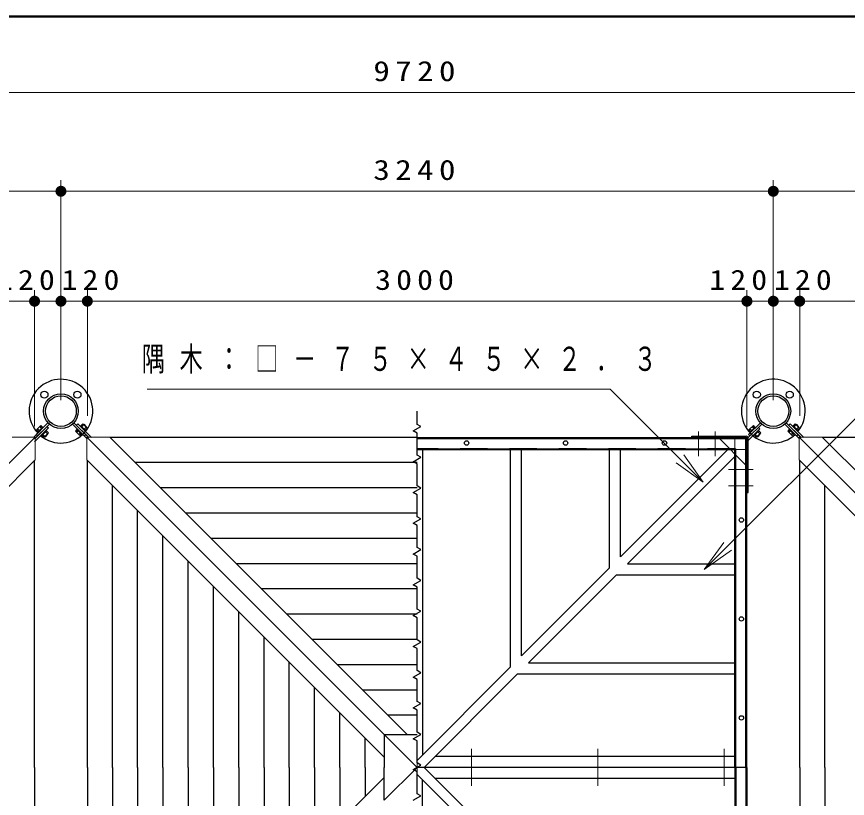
# Model space of a CAD drawing. Units: millimetres on the paper, scale 1:50. Extents: x -365 to 2, y 0 to 257.
# Drawn here: x -276.7 to -201.2, y 185.9 to 257 of the extents above; entities that cross this region are included whole.
import ezdxf

# ---------------------------------------------------------------- set-up
doc = ezdxf.new("R2010")
doc.units = ezdxf.units.MM
doc.linetypes.add('USER1', pattern=[4.5, 2.5, -2])
doc.linetypes.add('USER2', pattern=[6, 3, -1, 1, -1])
doc.layers.add('LY_1', color=7, linetype='Continuous', lineweight=25)
doc.layers.add('LY_2', color=7, linetype='Continuous', lineweight=13)
doc.styles.add('ＭＳ ゴシック', font='')
doc.styles.get('ＭＳ ゴシック').set_extended_font_data('MS Gothic')

# ---------------------------------------------------------------- blocks, each defined once
blk = doc.blocks.new('filled_dot')
at = {"color": 0, "linetype": 'Continuous', "lineweight": -2, "const_width": 1.25}
blk.add_lwpolyline([(-0.625, 0, 1), (0.625, 0, 1)], format="xyb", close=True, dxfattribs=at)

msp = doc.modelspace()

# ---------------------------------------------------------------- linework, layer by layer
at = {"layer": 'LY_1', "lineweight": 13}
for p, q in [((-337.491, 250.099), (-143.091, 250.099)), ((-272.691, 222.114), (-272.691, 242.114)), ((-272.691, 222.114), (-272.691, 242.114)), ((-207.891, 222.114), (-207.891, 242.114)), ((-207.891, 222.114), (-207.891, 242.114)), ((-337.491, 241.114), (-272.691, 241.114)), ((-272.691, 241.114), (-207.891, 241.114)), ((-207.891, 241.114), (-143.091, 241.114)), ((-275.091, 219.714), (-275.091, 232.114)), ((-270.291, 220.695), (-270.291, 232.114)), ((-210.291, 219.714), (-210.291, 232.114)), ((-205.491, 220.695), (-205.491, 232.114)), ((-335.091, 231.114), (-275.091, 231.114)), ((-278.611, 231.114), (-272.691, 231.114)), ((-272.691, 231.114), (-266.801, 231.114)), ((-270.291, 231.114), (-210.291, 231.114)), ((-213.811, 231.114), (-207.891, 231.114)), ((-207.891, 231.114), (-202.001, 231.114)), ((-205.491, 231.114), (-145.491, 231.114)), ((-216.033, 217.128), (-214.265, 214.653)), ((-214.265, 214.653), (-216.74, 216.421)), ((-214.265, 214.653), (-216.387, 216.774)), ((-214.166, 206.704), (-212.398, 209.179)), ((-214.166, 206.704), (-212.045, 208.826)), ((-211.691, 208.472), (-214.166, 206.704)), ((-240.291, 189.35), (-240.291, 188.714)), ((-240.291, 188.077), (-240.291, 188.714))]:
    msp.add_line(p, q, dxfattribs=at)
at = {"layer": 'LY_1'}
for p, q in [((-273.87, 220.062), (-275.171, 218.76)), ((-273.743, 219.935), (-275.091, 218.586)), ((-273.743, 219.934), (-275.044, 218.633)), ((-273.87, 220.062), (-274.942, 218.989)), ((-271.639, 219.935), (-270.338, 218.633)), ((-271.639, 219.935), (-270.567, 218.862)), ((-271.512, 220.062), (-270.21, 218.76)), ((-271.512, 220.062), (-270.163, 218.714)), ((-271.288, 219.838), (-271.161, 219.965)), ((-271.161, 219.965), (-269.909, 218.714)), ((-270.889, 219.784), (-270.705, 219.968)), ((-270.804, 219.699), (-270.584, 219.92)), ((-270.309, 219.572), (-270.705, 219.968)), ((-270.357, 219.694), (-270.584, 219.92)), ((-208.943, 219.934), (-210.171, 218.706)), ((-209.07, 220.062), (-210.142, 218.989)), ((-206.839, 219.935), (-205.538, 218.633)), ((-206.839, 219.935), (-205.767, 218.862)), ((-206.712, 220.062), (-205.41, 218.76)), ((-206.712, 220.062), (-205.363, 218.714)), ((-206.488, 219.838), (-206.361, 219.965)), ((-206.361, 219.965), (-205.109, 218.714)), ((-206.089, 219.784), (-205.905, 219.968)), ((-206.004, 219.699), (-205.784, 219.92)), ((-205.509, 219.572), (-205.905, 219.968)), ((-205.557, 219.694), (-205.784, 219.92)), ((-273.839, 219.583), (-275.091, 218.332)), ((-274.903, 219.402), (-274.507, 219.798)), ((-274.761, 219.261), (-274.903, 219.402)), ((-274.676, 219.346), (-274.818, 219.487)), ((-274.775, 219.247), (-274.351, 219.671)), ((-274.73, 219.201), (-274.775, 219.247)), ((-274.45, 219.572), (-274.592, 219.713)), ((-274.365, 219.657), (-274.507, 219.798)), ((-274.43, 218.902), (-274.006, 219.326)), ((-274.306, 219.626), (-274.351, 219.671)), ((-274.105, 219.227), (-273.884, 219.006)), ((-274.051, 219.371), (-274.006, 219.326)), ((-274.02, 219.312), (-273.836, 219.128)), ((-273.966, 219.711), (-273.839, 219.583)), ((-271.234, 219.439), (-271.375, 219.298)), ((-270.979, 218.902), (-271.375, 219.298)), ((-271.149, 219.354), (-271.291, 219.213)), ((-271.203, 219.498), (-271.248, 219.453)), ((-270.824, 219.029), (-271.248, 219.453)), ((-270.948, 219.753), (-270.903, 219.798)), ((-270.479, 219.374), (-270.903, 219.798)), ((-270.578, 219.473), (-270.357, 219.694)), ((-270.524, 219.329), (-270.479, 219.374)), ((-270.493, 219.388), (-270.309, 219.572)), ((-209.11, 219.513), (-210.171, 218.452)), ((-210.103, 219.402), (-209.707, 219.798)), ((-209.961, 219.261), (-210.103, 219.402)), ((-209.876, 219.346), (-210.018, 219.487)), ((-209.975, 219.247), (-209.551, 219.671)), ((-209.93, 219.201), (-209.975, 219.247)), ((-209.65, 219.572), (-209.792, 219.713)), ((-209.565, 219.657), (-209.707, 219.798)), ((-209.63, 218.902), (-209.206, 219.326)), ((-209.506, 219.626), (-209.551, 219.671)), ((-209.305, 219.227), (-209.084, 219.006)), ((-209.251, 219.371), (-209.206, 219.326)), ((-209.237, 219.64), (-209.11, 219.513)), ((-209.22, 219.312), (-209.036, 219.128)), ((-206.434, 219.439), (-206.575, 219.298)), ((-206.179, 218.902), (-206.575, 219.298)), ((-206.349, 219.354), (-206.491, 219.213)), ((-206.403, 219.498), (-206.448, 219.453)), ((-206.024, 219.029), (-206.448, 219.453)), ((-206.148, 219.753), (-206.103, 219.798)), ((-205.679, 219.374), (-206.103, 219.798)), ((-205.778, 219.473), (-205.557, 219.694)), ((-205.724, 219.329), (-205.679, 219.374)), ((-205.693, 219.388), (-205.509, 219.572)), ((-274.942, 218.989), (-274.815, 218.862)), ((-274.476, 218.947), (-274.43, 218.902)), ((-274.416, 218.916), (-274.232, 218.732)), ((-274.331, 219.001), (-274.111, 218.78)), ((-274.232, 218.732), (-273.836, 219.128)), ((-274.111, 218.78), (-273.884, 219.006)), ((-270.923, 219.128), (-271.064, 218.986)), ((-270.838, 219.043), (-270.979, 218.902)), ((-270.779, 219.074), (-270.824, 219.029)), ((-270.567, 218.862), (-270.439, 218.989)), ((-215.291, 218.714), (-215.291, 218.834)), ((-215.291, 218.834), (-210.351, 218.834)), ((-215.291, 218.714), (-210.351, 218.714)), ((-210.291, 213.714), (-210.291, 218.654)), ((-210.171, 213.714), (-210.171, 218.654)), ((-210.142, 218.989), (-210.015, 218.862)), ((-209.676, 218.947), (-209.63, 218.902)), ((-209.616, 218.916), (-209.432, 218.732)), ((-209.531, 219.001), (-209.311, 218.78)), ((-209.432, 218.732), (-209.036, 219.128)), ((-209.311, 218.78), (-209.084, 219.006)), ((-206.123, 219.128), (-206.264, 218.986)), ((-206.038, 219.043), (-206.179, 218.902)), ((-205.979, 219.074), (-206.024, 219.029)), ((-205.767, 218.862), (-205.639, 218.989)), ((-212.027, 217.614), (-221.791, 207.85)), ((-211.391, 216.977), (-221.154, 207.214)), ((-210.171, 213.714), (-210.291, 213.714)), ((-222.791, 206.85), (-230.791, 198.85)), ((-222.154, 206.214), (-230.154, 198.214)), ((-231.791, 197.85), (-240.291, 189.35)), ((-231.154, 197.214), (-239.654, 188.714)), ((-210.391, 188.714), (-240.291, 188.714)), ((-210.391, 188.714), (-240.291, 188.714)), ((-210.391, 188.714), (-240.291, 188.714)), ((-210.391, 188.714), (-240.291, 188.714)), ((-231.154, 180.214), (-239.654, 188.714)), ((-231.791, 179.577), (-240.291, 188.077))]:
    msp.add_line(p, q, dxfattribs=at)
at = {"layer": 'LY_1', "linetype": 'USER2', "lineweight": 13}
for p, q in [((-214.691, 219.268), (-214.691, 217.029)), ((-213.191, 219.268), (-213.191, 217.029)), ((-209.736, 215.814), (-211.975, 215.814)), ((-209.736, 214.314), (-211.975, 214.314)), ((-235.338, 188.714), (-235.338, 190.408)), ((-235.338, 188.714), (-235.338, 190.408)), ((-223.844, 188.714), (-223.844, 190.408)), ((-223.844, 188.714), (-223.844, 190.408)), ((-212.35, 188.714), (-212.35, 190.408)), ((-212.35, 188.714), (-212.35, 190.408)), ((-235.338, 188.714), (-235.338, 187.019)), ((-235.338, 188.714), (-235.338, 187.019)), ((-223.844, 188.714), (-223.844, 187.019)), ((-223.844, 188.714), (-223.844, 187.019)), ((-212.35, 188.714), (-212.35, 187.019)), ((-212.35, 188.714), (-212.35, 187.019))]:
    msp.add_line(p, q, dxfattribs=at)
at = {"layer": 'LY_1', "color": 131}
for p, q in [((-302.091, 191.714), (-275.044, 218.76)), ((-302.091, 191.714), (-275.044, 218.76)), ((-302.091, 191.714), (-275.044, 218.76)), ((-243.291, 191.714), (-270.338, 218.76)), ((-243.291, 191.714), (-270.338, 218.76)), ((-243.291, 191.714), (-270.338, 218.76)), ((-241.205, 191.714), (-268.252, 218.76)), ((-178.491, 191.714), (-205.538, 218.76)), ((-178.491, 191.714), (-205.538, 218.76)), ((-176.405, 191.714), (-203.452, 218.76)), ((-239.791, 217.614), (-239.791, 189.85)), ((-231.791, 197.85), (-231.791, 217.614)), ((-230.791, 198.85), (-230.791, 217.614)), ((-222.791, 206.85), (-222.791, 217.614)), ((-221.791, 207.85), (-221.791, 217.614)), ((-302.091, 189.628), (-275.044, 216.674)), ((-243.291, 189.628), (-270.338, 216.674)), ((-243.291, 189.628), (-270.338, 216.674)), ((-178.491, 189.628), (-205.538, 216.674)), ((-221.154, 207.214), (-211.391, 207.214)), ((-222.154, 206.214), (-211.391, 206.214)), ((-230.154, 198.214), (-211.391, 198.214)), ((-231.154, 197.214), (-211.391, 197.214)), ((-243.291, 187.8), (-270.338, 160.753)), ((-239.791, 159.814), (-239.791, 187.577))]:
    msp.add_line(p, q, dxfattribs=at)
at = {"layer": 'LY_1', "color": 131, "lineweight": 13}
for p, q in [((-277.13, 218.76), (-275.044, 218.76)), ((-277.13, 218.76), (-275.044, 218.76)), ((-275.044, 216.674), (-275.044, 218.76)), ((-268.252, 218.76), (-270.338, 218.76)), ((-270.338, 216.674), (-270.338, 218.76)), ((-270.338, 216.674), (-270.338, 218.76)), ((-203.452, 218.76), (-205.538, 218.76)), ((-205.538, 216.674), (-205.538, 218.76))]:
    msp.add_line(p, q, dxfattribs=at)
at = {"layer": 'LY_1', "color": 4}
for p, q in [((-240.291, 218.714), (-268.205, 218.714)), ((-240.291, 218.714), (-211.391, 218.714)), ((-211.391, 218.714), (-211.391, 218.614)), ((-175.491, 218.714), (-203.405, 218.714)), ((-210.291, 217.614), (-210.391, 217.614)), ((-210.291, 188.714), (-210.291, 217.614)), ((-275.091, 188.714), (-275.091, 216.628)), ((-270.291, 188.714), (-270.291, 216.628)), ((-270.291, 188.714), (-270.291, 216.628)), ((-205.491, 188.714), (-205.491, 216.628)), ((-275.091, 188.714), (-275.091, 160.8)), ((-275.091, 188.714), (-275.091, 160.8)), ((-270.291, 188.714), (-270.291, 160.8)), ((-210.291, 188.714), (-210.291, 159.814)), ((-205.491, 188.714), (-205.491, 160.8))]:
    msp.add_line(p, q, dxfattribs=at)
at = {"layer": 'LY_1', "color": 40}
for p, q in [((-240.291, 218.614), (-210.391, 218.614)), ((-210.391, 188.714), (-210.391, 218.614)), ((-240.291, 217.694), (-211.311, 217.694)), ((-211.311, 188.714), (-211.311, 217.694)), ((-240.291, 217.614), (-211.391, 217.614)), ((-211.391, 188.714), (-211.391, 217.614)), ((-211.391, 188.714), (-211.391, 159.814)), ((-211.311, 188.714), (-211.311, 159.734)), ((-210.391, 188.714), (-210.391, 158.814))]:
    msp.add_line(p, q, dxfattribs=at)
at = {"layer": 'LY_1', "color": 2}
for p, q in [((-215.291, 218.834), (-210.351, 218.834)), ((-215.291, 218.834), (-215.291, 218.714)), ((-215.291, 218.714), (-210.291, 218.714)), ((-210.291, 213.714), (-210.291, 218.714)), ((-210.171, 213.714), (-210.171, 218.654)), ((-211.291, 217.114), (-211.891, 217.714)), ((-210.291, 213.714), (-210.171, 213.714)), ((-243.291, 191.714), (-240.291, 191.714)), ((-240.291, 188.714), (-243.291, 191.714)), ((-243.291, 191.714), (-243.291, 188.714)), ((-240.291, 188.714), (-243.291, 191.714)), ((-243.291, 191.714), (-243.291, 188.714)), ((-240.291, 188.714), (-243.291, 191.714)), ((-240.291, 188.714), (-243.291, 185.714)), ((-243.291, 185.714), (-243.291, 188.714)), ((-240.291, 188.714), (-243.291, 185.714)), ((-240.291, 188.714), (-243.291, 185.714))]:
    msp.add_line(p, q, dxfattribs=at)
at = {"layer": 'LY_1', "color": 2, "linetype": 'USER1', "lineweight": 13}
for p, q in [((-211.891, 217.714), (-213.011, 218.834)), ((-210.171, 215.994), (-211.291, 217.114))]:
    msp.add_line(p, q, dxfattribs=at)
at = {"layer": 'LY_1', "color": 4, "linetype": 'USER1', "lineweight": 13}
for p, q in [((-211.391, 218.614), (-211.391, 217.714)), ((-211.391, 217.714), (-240.291, 217.714)), ((-211.291, 217.614), (-211.291, 188.714)), ((-210.391, 217.614), (-211.291, 217.614)), ((-211.291, 159.814), (-211.291, 188.714))]:
    msp.add_line(p, q, dxfattribs=at)
at = {"layer": 'LY_1', "color": 12}
for p, q in [((-240.291, 216.434), (-265.925, 216.434)), ((-268.011, 188.714), (-268.011, 214.348)), ((-268.011, 188.714), (-268.011, 214.348)), ((-240.291, 214.135), (-263.627, 214.135)), ((-203.211, 188.714), (-203.211, 214.348)), ((-265.713, 188.714), (-265.713, 212.049)), ((-265.713, 188.714), (-265.713, 212.049)), ((-240.291, 211.837), (-261.328, 211.837)), ((-263.414, 188.714), (-263.414, 209.751)), ((-263.414, 188.714), (-263.414, 209.751)), ((-240.291, 209.538), (-259.029, 209.538)), ((-261.115, 188.714), (-261.115, 207.452)), ((-261.115, 188.714), (-261.115, 207.452)), ((-240.291, 207.239), (-256.73, 207.239)), ((-258.816, 188.714), (-258.816, 205.153)), ((-258.816, 188.714), (-258.816, 205.153)), ((-240.291, 204.94), (-254.431, 204.94)), ((-256.517, 188.714), (-256.517, 202.854)), ((-256.517, 188.714), (-256.517, 202.854)), ((-240.291, 202.641), (-252.133, 202.641)), ((-254.219, 188.714), (-254.219, 200.555)), ((-254.219, 188.714), (-254.219, 200.555)), ((-240.291, 200.343), (-249.834, 200.343)), ((-251.92, 188.714), (-251.92, 198.257)), ((-251.92, 188.714), (-251.92, 198.257)), ((-240.291, 198.044), (-247.535, 198.044)), ((-249.621, 188.714), (-249.621, 195.958)), ((-249.621, 188.714), (-249.621, 195.958)), ((-240.291, 195.745), (-245.236, 195.745)), ((-247.322, 188.714), (-247.322, 193.659)), ((-247.322, 188.714), (-247.322, 193.659)), ((-240.291, 193.446), (-242.938, 193.446)), ((-245.024, 188.714), (-245.024, 191.36)), ((-245.024, 188.714), (-245.024, 191.36)), ((-268.011, 188.714), (-268.011, 163.079)), ((-265.713, 188.714), (-265.713, 165.378)), ((-263.414, 188.714), (-263.414, 167.676)), ((-261.115, 188.714), (-261.115, 169.975)), ((-258.816, 188.714), (-258.816, 172.274)), ((-256.517, 188.714), (-256.517, 174.573)), ((-254.219, 188.714), (-254.219, 176.872)), ((-251.92, 188.714), (-251.92, 179.17)), ((-249.621, 188.714), (-249.621, 181.469)), ((-247.322, 188.714), (-247.322, 183.768)), ((-245.024, 188.714), (-245.024, 186.067)), ((-203.211, 188.714), (-203.211, 163.079))]:
    msp.add_line(p, q, dxfattribs=at)
at = {"layer": 'LY_1', "color": 1}
for p, q in [((-211.391, 189.714), (-238.654, 189.714)), ((-211.391, 187.714), (-238.654, 187.714))]:
    msp.add_line(p, q, dxfattribs=at)
at = {"layer": 'LY_1', "lineweight": 13}
for points in [[(-214.265, 214.653), (-222.717, 223.105), (-264.857, 223.105)], [(-214.166, 206.704), (-198.632, 222.238), (-156.161, 222.238)]]:
    msp.add_lwpolyline(points, dxfattribs=at)
at = {"layer": 'LY_1'}
msp.add_lwpolyline([(-240.637, 185.714), (-239.944, 186.114), (-240.291, 186.314), (-240.291, 188.314), (-240.637, 188.514), (-239.944, 188.914), (-240.291, 189.114), (-240.291, 191.114), (-240.637, 191.314), (-239.944, 191.714), (-240.291, 191.914), (-240.291, 193.914), (-240.637, 194.114), (-239.944, 194.514), (-240.291, 194.714), (-240.291, 196.714), (-240.637, 196.914), (-239.944, 197.314), (-240.291, 197.514), (-240.291, 199.514), (-240.637, 199.714), (-239.944, 200.114), (-240.291, 200.314), (-240.291, 202.314), (-240.637, 202.514), (-239.944, 202.914), (-240.291, 203.114), (-240.291, 205.114), (-240.637, 205.314), (-239.944, 205.714), (-240.291, 205.914), (-240.291, 207.914), (-240.637, 208.114), (-239.944, 208.514), (-240.291, 208.714), (-240.291, 210.714), (-240.637, 210.914), (-239.944, 211.314), (-240.291, 211.514), (-240.291, 213.514), (-240.637, 213.714), (-239.944, 214.114), (-240.291, 214.314), (-240.291, 216.314), (-240.637, 216.514), (-239.944, 216.914), (-240.291, 217.114), (-240.291, 219.114), (-240.637, 219.314), (-239.944, 219.714), (-240.291, 219.914), (-240.291, 221.114)], dxfattribs=at)
for centre, radius in [((-274.191, 222.614), 0.32), ((-272.691, 221.114), 1.58), ((-272.691, 221.114), 1.58), ((-272.691, 221.114), 1.58), ((-272.691, 221.114), 1.58), ((-272.691, 221.114), 1.398), ((-272.691, 221.114), 1.398), ((-272.691, 221.114), 1.398), ((-272.691, 221.114), 1.398), ((-271.191, 222.614), 0.32), ((-209.391, 222.614), 0.32), ((-207.891, 221.114), 1.58), ((-207.891, 221.114), 1.58), ((-207.891, 221.114), 1.58), ((-207.891, 221.114), 1.398), ((-207.891, 221.114), 1.398), ((-207.891, 221.114), 1.398), ((-206.391, 222.614), 0.32), ((-235.791, 218.214), 0.2), ((-226.791, 218.214), 0.2), ((-217.791, 218.214), 0.2), ((-210.791, 211.214), 0.2), ((-210.791, 202.214), 0.2), ((-210.791, 193.214), 0.2)]:
    msp.add_circle(centre, radius, dxfattribs=at)
for centre, radius, start, end in [((-272.691, 221.114), 2.9, 230.34217, 223.22157), ((-207.891, 221.114), 2.9, 320.34217, 313.22157), ((-210.351, 218.654), 0.18, 0, 90), ((-210.351, 218.654), 0.06, 0, 90)]:
    msp.add_arc(centre, radius, start, end, dxfattribs=at)
at = {"layer": 'LY_1', "color": 2}
msp.add_arc((-210.351, 218.654), 0.18, 0, 90, dxfattribs=at)
at = {"layer": 'LY_2', "lineweight": 50}
msp.add_line((0, 257), (-365, 257), dxfattribs=at)

# ---------------------------------------------------------------- block references
at = {"layer": 'LY_1', "lineweight": 13, "xscale": 0.4, "yscale": 0.4}
for p in [(-272.691, 241.114), (-207.891, 241.114), (-275.091, 231.114), (-272.691, 231.114), (-270.291, 231.114), (-210.291, 231.114), (-207.891, 231.114), (-205.491, 231.114)]:
    msp.add_blockref('filled_dot', p, dxfattribs=at)
at = {"layer": 'LY_1', "lineweight": 13, "xscale": 0.4, "yscale": 0.4, "rotation": 180}
for p in [(-272.691, 241.114), (-207.891, 241.114), (-275.091, 231.114), (-272.691, 231.114), (-270.291, 231.114), (-210.291, 231.114), (-207.891, 231.114), (-205.491, 231.114)]:
    msp.add_blockref('filled_dot', p, dxfattribs=at)

# ---------------------------------------------------------------- texts
at = {"layer": 'LY_1', "style": 'ＭＳ ゴシック'}
for s, insert, char_height, attachment_point in [('\\T1.33;\\W1.2;9720', (-240.291, 251.099), 1.833, 8), ('\\T1.33;\\W1.2;3240', (-240.291, 242.114), 1.833, 8), ('\\T1.33;\\W1.15;120', (-275.642, 232.114), 1.833, 8), ('\\T1.33;\\W1.15;120', (-269.77, 232.114), 1.833, 8), ('\\T1.33;\\W1.15;3000', (-240.291, 232.114), 1.833, 8), ('\\T1.33;\\W1.15;120', (-210.842, 232.114), 1.833, 8), ('\\T1.33;\\W1.15;120', (-204.97, 232.114), 1.833, 8), ('\\T1.64;\\W0.7;隅木：□－７５×４５×２．３', (-265.339, 225.755), 2.199, 4)]:
    msp.add_mtext(s, dxfattribs=dict(at, insert=insert, char_height=char_height, attachment_point=attachment_point))

doc.saveas('drawing.dxf')
